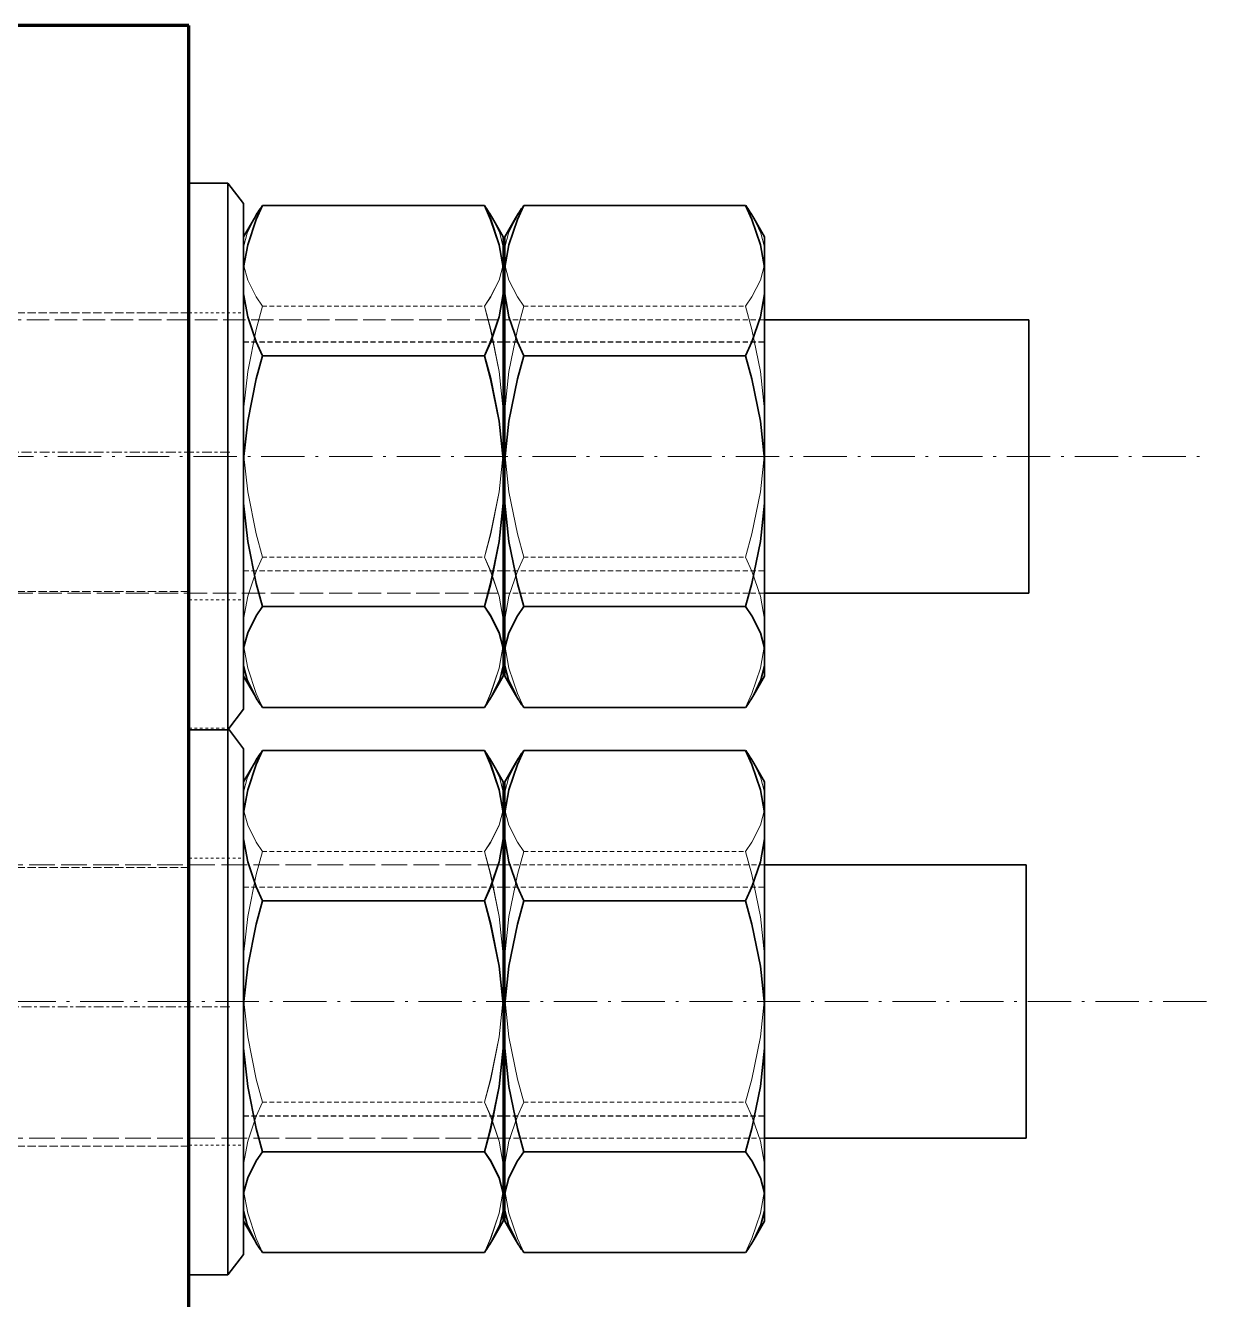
# Model space of a CAD drawing. Header units: millimetres. Extents: x 12184 to 41592, y 8990 to 29785.
# Drawn here: x 22309.97 to 22353.28, y 17401.52 to 17448.13 of the extents above; entities that cross this region are included whole.
import ezdxf

# ---------------------------------------------------------------- set-up
doc = ezdxf.new("R2010")
doc.units = ezdxf.units.MM
doc.linetypes.add('DASHDOT', pattern=[18.5, 12, -3, 0.5, -3])
doc.linetypes.add('DASHED', pattern=[15, 12, -3])

# ---------------------------------------------------------------- blocks, each defined once
blk = doc.blocks.new('A$C55E021B5')
at = {"color": 7, "lineweight": 35, "ltscale": 0.158333}
blk.add_line((1178.701, 1211.53), (1178.701, 1116.53), dxfattribs=at)
at = {"color": 7, "lineweight": 35, "ltscale": 0.025}
blk.add_line((1193.701, 1211.53), (1178.701, 1211.53), dxfattribs=at)
at = {"color": 7, "lineweight": 140, "ltscale": 0.025}
blk.add_line((1178.701, 1211.53), (1193.701, 1211.53), dxfattribs=at)
at = {"color": 7, "lineweight": 140, "ltscale": 0.158333}
blk.add_line((1178.701, 1116.53), (1178.701, 1211.53), dxfattribs=at)
at = {"color": 7, "lineweight": 35, "ltscale": 0.001576}
for p, q in [((1176.701, 1205.012), (1177.277, 1205.762)), ((1176.701, 1186.512), (1177.277, 1185.762)), ((1176.701, 1166.571), (1177.277, 1165.821))]:
    blk.add_line(p, q, dxfattribs=at)
at = {"color": 7, "lineweight": 35, "ltscale": 0.031951}
for p, q in [((1177.277, 1205.762), (1177.277, 1186.591)), ((1178.701, 1205.762), (1178.701, 1186.591))]:
    blk.add_line(p, q, dxfattribs=at)
at = {"color": 7, "linetype": 'DASHED', "lineweight": 13, "ltscale": 0.001383}
for p, q in [((1177.277, 1205.762), (1177.277, 1204.932)), ((1177.277, 1185.821), (1177.277, 1184.991))]:
    blk.add_line(p, q, dxfattribs=at)
at = {"color": 7, "lineweight": 35, "ltscale": 0.002374}
for p, q in [((1178.701, 1205.762), (1177.277, 1205.762)), ((1178.701, 1185.762), (1177.277, 1185.762)), ((1178.701, 1165.821), (1177.277, 1165.821))]:
    blk.add_line(p, q, dxfattribs=at)
at = {"color": 7, "lineweight": 35, "ltscale": 0.013528}
for p, q in [((1166.452, 1204.94), (1158.335, 1204.94)), ((1176.01, 1204.94), (1167.893, 1204.94)), ((1166.452, 1199.446), (1158.335, 1199.446)), ((1176.01, 1199.446), (1167.893, 1199.446)), ((1166.452, 1190.267), (1158.335, 1190.267)), ((1176.01, 1190.267), (1167.893, 1190.267)), ((1166.452, 1186.583), (1158.335, 1186.583)), ((1176.01, 1186.583), (1167.893, 1186.583)), ((1166.452, 1184.999), (1158.335, 1184.999)), ((1176.01, 1184.999), (1167.893, 1184.999)), ((1166.452, 1179.505), (1158.335, 1179.505)), ((1176.01, 1179.505), (1167.893, 1179.505)), ((1166.452, 1170.327), (1158.335, 1170.327)), ((1176.01, 1170.327), (1167.893, 1170.327)), ((1166.452, 1166.642), (1158.335, 1166.642)), ((1176.01, 1166.642), (1167.893, 1166.642))]:
    blk.add_line(p, q, dxfattribs=at)
at = {"color": 7, "lineweight": 35, "ltscale": 0.029554}
for p, q in [((1176.701, 1205.012), (1176.701, 1187.279)), ((1176.701, 1185.071), (1176.701, 1167.338))]:
    blk.add_line(p, q, dxfattribs=at)
at = {"color": 7, "linetype": 'DASHED', "lineweight": 13, "ltscale": 0.031951}
blk.add_line((1177.277, 1204.932), (1177.277, 1185.762), dxfattribs=at)
at = {"color": 7, "lineweight": 35, "ltscale": 0.001316}
for p, q in [((1157.643, 1203.802), (1158.038, 1204.486)), ((1167.143, 1203.802), (1166.749, 1204.486)), ((1167.201, 1203.802), (1167.596, 1204.486)), ((1176.701, 1203.802), (1176.306, 1204.486)), ((1157.643, 1187.722), (1158.038, 1187.038)), ((1167.143, 1187.722), (1166.749, 1187.038)), ((1167.201, 1187.722), (1167.596, 1187.038)), ((1176.701, 1187.722), (1176.306, 1187.038)), ((1157.643, 1183.861), (1158.038, 1184.545)), ((1167.143, 1183.861), (1166.749, 1184.545)), ((1167.201, 1183.861), (1167.596, 1184.545)), ((1176.701, 1183.861), (1176.306, 1184.545)), ((1157.643, 1167.78), (1158.038, 1167.097)), ((1167.143, 1167.78), (1166.749, 1167.097)), ((1167.201, 1167.78), (1167.596, 1167.097)), ((1176.701, 1167.78), (1176.306, 1167.097))]:
    blk.add_line(p, q, dxfattribs=at)
at = {"color": 7, "lineweight": 35, "ltscale": 0.001886}
for p, q in [((1157.643, 1203.802), (1157.643, 1202.671)), ((1167.143, 1203.802), (1167.143, 1202.671)), ((1167.201, 1203.802), (1167.201, 1202.671)), ((1176.701, 1203.802), (1176.701, 1202.671)), ((1157.643, 1183.861), (1157.643, 1182.73)), ((1167.143, 1183.861), (1167.143, 1182.73)), ((1167.201, 1183.861), (1167.201, 1182.73)), ((1176.701, 1183.861), (1176.701, 1182.73))]:
    blk.add_line(p, q, dxfattribs=at)
at = {"color": 7, "lineweight": 35, "ltscale": 0.001592}
for p, q in [((1157.643, 1201.715), (1157.643, 1202.671)), ((1167.143, 1201.715), (1167.143, 1202.671)), ((1167.201, 1201.715), (1167.201, 1202.671)), ((1176.701, 1201.715), (1176.701, 1202.671)), ((1157.643, 1181.774), (1157.643, 1182.73)), ((1167.143, 1181.774), (1167.143, 1182.73)), ((1167.201, 1181.774), (1167.201, 1182.73)), ((1176.701, 1181.774), (1176.701, 1182.73))]:
    blk.add_line(p, q, dxfattribs=at)
at = {"color": 7, "lineweight": 35, "ltscale": 0.010101}
for p, q in [((1157.643, 1201.715), (1157.643, 1195.655)), ((1167.143, 1201.715), (1167.143, 1195.655)), ((1167.201, 1201.715), (1167.201, 1195.655)), ((1176.701, 1201.715), (1176.701, 1195.655)), ((1157.643, 1181.774), (1157.643, 1175.714)), ((1167.143, 1181.774), (1167.143, 1175.714)), ((1167.201, 1181.774), (1167.201, 1175.714)), ((1176.701, 1181.774), (1176.701, 1175.714))]:
    blk.add_line(p, q, dxfattribs=at)
at = {"color": 7, "linetype": 'DASHED', "lineweight": 13, "ltscale": 0.013528}
for p, q in [((1166.452, 1201.256), (1158.335, 1201.256)), ((1176.01, 1201.256), (1167.893, 1201.256)), ((1166.452, 1192.078), (1158.335, 1192.078)), ((1176.01, 1192.078), (1167.893, 1192.078)), ((1166.452, 1181.315), (1158.335, 1181.315)), ((1176.01, 1181.315), (1167.893, 1181.315)), ((1166.452, 1172.137), (1158.335, 1172.137)), ((1176.01, 1172.137), (1167.893, 1172.137))]:
    blk.add_line(p, q, dxfattribs=at)
at = {"color": 7, "lineweight": 35, "ltscale": 0.00501}
for p, q in [((1147.977, 1200.762), (1147.977, 1197.756)), ((1148.079, 1177.815), (1148.079, 1180.821))]:
    blk.add_line(p, q, dxfattribs=at)
at = {"color": 7, "lineweight": 35, "ltscale": 0.01611}
for p, q in [((1157.643, 1200.762), (1147.977, 1200.762)), ((1157.643, 1190.762), (1147.977, 1190.762))]:
    blk.add_line(p, q, dxfattribs=at)
at = {"color": 7, "linetype": 'DASHED', "lineweight": 13, "ltscale": 0.015834}
for p, q in [((1167.144, 1200.762), (1157.643, 1200.762)), ((1167.144, 1190.762), (1157.643, 1190.762)), ((1157.643, 1180.821), (1167.144, 1180.821)), ((1157.643, 1170.821), (1167.144, 1170.821))]:
    blk.add_line(p, q, dxfattribs=at)
at = {"color": 7, "lineweight": 35, "ltscale": 9.53674e-05}
for p, q in [((1167.201, 1200.762), (1167.144, 1200.762)), ((1167.201, 1190.762), (1167.144, 1190.762)), ((1167.144, 1180.821), (1167.201, 1180.821)), ((1167.144, 1170.821), (1167.201, 1170.821))]:
    blk.add_line(p, q, dxfattribs=at)
at = {"color": 7, "linetype": 'DASHED', "lineweight": 13, "ltscale": 0.068356}
blk.add_line((1208.214, 1200.762), (1167.201, 1200.762), dxfattribs=at)
at = {"color": 7, "linetype": 'DASHED', "lineweight": 13, "ltscale": 0.003333}
for p, q in [((1178.701, 1201.012), (1176.701, 1201.012)), ((1178.701, 1190.512), (1176.701, 1190.512)), ((1178.701, 1181.071), (1176.701, 1181.071)), ((1178.701, 1170.571), (1176.701, 1170.571))]:
    blk.add_line(p, q, dxfattribs=at)
at = {"color": 7, "linetype": 'DASHED', "lineweight": 13, "ltscale": 0.025}
for p, q in [((1178.701, 1201.017), (1193.701, 1201.017)), ((1178.701, 1190.817), (1193.701, 1190.817)), ((1178.701, 1180.723), (1193.701, 1180.723)), ((1178.701, 1170.523), (1193.701, 1170.523))]:
    blk.add_line(p, q, dxfattribs=at)
at = {"color": 7, "linetype": 'DASHED', "lineweight": 13, "ltscale": 0.015833}
for p, q in [((1167.143, 1199.95), (1157.643, 1199.95)), ((1176.701, 1199.95), (1167.201, 1199.95)), ((1167.143, 1191.574), (1157.643, 1191.574)), ((1176.701, 1191.574), (1167.201, 1191.574)), ((1167.143, 1180.009), (1157.643, 1180.009)), ((1176.701, 1180.009), (1167.201, 1180.009)), ((1167.143, 1171.633), (1157.643, 1171.633)), ((1176.701, 1171.633), (1167.201, 1171.633))]:
    blk.add_line(p, q, dxfattribs=at)
at = {"color": 7, "lineweight": 35, "ltscale": 0.011657}
for p, q in [((1147.977, 1197.756), (1147.977, 1190.762)), ((1148.079, 1170.821), (1148.079, 1177.815))]:
    blk.add_line(p, q, dxfattribs=at)
at = {"color": 7, "linetype": 'DASHDOT', "lineweight": 13, "ltscale": 0.132204}
blk.add_line((1220.689, 1195.762), (1141.367, 1195.762), dxfattribs=at)
at = {"color": 7, "lineweight": 35, "ltscale": 0.00266}
for p, q in [((1157.643, 1194.059), (1157.643, 1195.655)), ((1167.143, 1194.059), (1167.143, 1195.655)), ((1167.201, 1194.059), (1167.201, 1195.655)), ((1176.701, 1194.059), (1176.701, 1195.655))]:
    blk.add_line(p, q, dxfattribs=at)
at = {"color": 7, "linetype": 'DASHDOT', "lineweight": 13, "ltscale": 0.03}
for p, q in [((1177.201, 1195.917), (1195.201, 1195.917)), ((1177.201, 1175.623), (1195.201, 1175.623))]:
    blk.add_line(p, q, dxfattribs=at)
at = {"color": 7, "lineweight": 35, "ltscale": 0.008855}
for p, q in [((1157.643, 1194.059), (1157.643, 1188.746)), ((1167.143, 1194.059), (1167.143, 1188.746)), ((1167.201, 1194.059), (1167.201, 1188.746)), ((1176.701, 1194.059), (1176.701, 1188.746)), ((1157.643, 1174.118), (1157.643, 1168.805)), ((1167.143, 1174.118), (1167.143, 1168.805)), ((1167.201, 1174.118), (1167.201, 1168.805)), ((1176.701, 1174.118), (1176.701, 1168.805))]:
    blk.add_line(p, q, dxfattribs=at)
at = {"color": 7, "linetype": 'DASHED', "lineweight": 13, "ltscale": 0.070834}
blk.add_line((1209.701, 1190.762), (1167.201, 1190.762), dxfattribs=at)
at = {"color": 7, "lineweight": 35, "ltscale": 0.001068}
for p, q in [((1157.643, 1188.105), (1157.643, 1188.746)), ((1167.143, 1188.105), (1167.143, 1188.746)), ((1167.201, 1188.105), (1167.201, 1188.746)), ((1176.701, 1188.105), (1176.701, 1188.746))]:
    blk.add_line(p, q, dxfattribs=at)
at = {"color": 7, "lineweight": 35, "ltscale": 0.000639343}
for p, q in [((1157.643, 1188.105), (1157.643, 1187.722)), ((1167.143, 1188.105), (1167.143, 1187.722)), ((1167.201, 1188.105), (1167.201, 1187.722)), ((1176.701, 1188.105), (1176.701, 1187.722))]:
    blk.add_line(p, q, dxfattribs=at)
at = {"color": 7, "lineweight": 35, "ltscale": 0.001279}
for p, q in [((1176.701, 1187.279), (1176.701, 1186.512)), ((1176.701, 1167.338), (1176.701, 1166.571))]:
    blk.add_line(p, q, dxfattribs=at)
at = {"color": 7, "lineweight": 35, "ltscale": 0.001383}
for p, q in [((1177.277, 1186.591), (1177.277, 1185.762)), ((1178.701, 1186.591), (1178.701, 1185.762)), ((1177.277, 1166.65), (1177.277, 1165.821)), ((1178.701, 1166.65), (1178.701, 1165.821))]:
    blk.add_line(p, q, dxfattribs=at)
at = {"color": 7, "linetype": 'DASHED', "lineweight": 13, "ltscale": 6.19627e-05}
blk.add_line((1177.254, 1185.791), (1177.277, 1185.821), dxfattribs=at)
at = {"color": 7, "linetype": 'DASHED', "lineweight": 13, "ltscale": 0.002374}
blk.add_line((1178.701, 1185.821), (1177.277, 1185.821), dxfattribs=at)
at = {"color": 7, "linetype": 'DASHED', "lineweight": 13, "ltscale": 9.95636e-05}
blk.add_line((1178.701, 1185.821), (1178.701, 1185.761), dxfattribs=at)
at = {"color": 7, "lineweight": 35, "ltscale": 0.001514}
blk.add_line((1176.701, 1185.071), (1177.254, 1185.791), dxfattribs=at)
at = {"color": 7, "lineweight": 35, "ltscale": 0.031852}
blk.add_line((1177.277, 1185.762), (1177.277, 1166.65), dxfattribs=at)
at = {"color": 7, "lineweight": 35, "ltscale": 0.031851}
blk.add_line((1178.701, 1185.761), (1178.701, 1166.65), dxfattribs=at)
at = {"color": 7, "linetype": 'DASHED', "lineweight": 13, "ltscale": 0.03195}
blk.add_line((1177.277, 1184.991), (1177.277, 1165.821), dxfattribs=at)
at = {"color": 7, "lineweight": 35, "ltscale": 0.01594}
for p, q in [((1148.079, 1180.821), (1157.643, 1180.821)), ((1148.079, 1170.821), (1157.643, 1170.821))]:
    blk.add_line(p, q, dxfattribs=at)
at = {"color": 7, "linetype": 'DASHED', "lineweight": 13, "ltscale": 0.07813}
for p, q in [((1167.201, 1180.821), (1214.079, 1180.821)), ((1167.201, 1170.821), (1214.079, 1170.821))]:
    blk.add_line(p, q, dxfattribs=at)
at = {"color": 7, "linetype": 'DASHDOT', "lineweight": 13, "ltscale": 0.132001}
blk.add_line((1141.479, 1175.821), (1220.68, 1175.821), dxfattribs=at)
at = {"color": 7, "lineweight": 35, "ltscale": 0.002659}
for p, q in [((1157.643, 1174.118), (1157.643, 1175.714)), ((1167.143, 1174.118), (1167.143, 1175.714)), ((1167.201, 1174.118), (1167.201, 1175.714)), ((1176.701, 1174.118), (1176.701, 1175.714))]:
    blk.add_line(p, q, dxfattribs=at)
at = {"color": 7, "lineweight": 35, "ltscale": 0.001067}
for p, q in [((1157.643, 1168.164), (1157.643, 1168.805)), ((1167.143, 1168.164), (1167.143, 1168.805)), ((1167.201, 1168.164), (1167.201, 1168.805)), ((1176.701, 1168.164), (1176.701, 1168.805))]:
    blk.add_line(p, q, dxfattribs=at)
at = {"color": 7, "lineweight": 35, "ltscale": 0.000639725}
for p, q in [((1157.643, 1168.164), (1157.643, 1167.78)), ((1167.143, 1168.164), (1167.143, 1167.78)), ((1167.201, 1168.164), (1167.201, 1167.78)), ((1176.701, 1168.164), (1176.701, 1167.78))]:
    blk.add_line(p, q, dxfattribs=at)
at = {"color": 7, "lineweight": 35}
for points in [[(1157.643, 1202.671), (1157.794, 1203.51), (1158.106, 1204.432), (1158.335, 1204.94)], [(1167.143, 1202.671), (1166.993, 1203.51), (1166.681, 1204.432), (1166.452, 1204.94)], [(1167.201, 1202.671), (1167.352, 1203.51), (1167.664, 1204.432), (1167.893, 1204.94)], [(1176.701, 1202.671), (1176.551, 1203.51), (1176.239, 1204.432), (1176.01, 1204.94)], [(1157.643, 1201.715), (1157.794, 1200.876), (1158.106, 1199.954), (1158.335, 1199.446)], [(1167.143, 1201.715), (1166.993, 1200.876), (1166.681, 1199.954), (1166.452, 1199.446)], [(1167.201, 1201.715), (1167.352, 1200.876), (1167.664, 1199.954), (1167.893, 1199.446)], [(1176.701, 1201.715), (1176.551, 1200.876), (1176.239, 1199.954), (1176.01, 1199.446)], [(1157.643, 1195.655), (1157.794, 1197.057), (1158.106, 1198.597), (1158.335, 1199.446)], [(1167.143, 1195.655), (1166.993, 1197.057), (1166.681, 1198.597), (1166.452, 1199.446)], [(1167.201, 1195.655), (1167.352, 1197.057), (1167.664, 1198.597), (1167.893, 1199.446)], [(1176.701, 1195.655), (1176.551, 1197.057), (1176.239, 1198.597), (1176.01, 1199.446)], [(1157.643, 1194.059), (1157.794, 1192.656), (1158.106, 1191.116), (1158.335, 1190.267)], [(1167.143, 1194.059), (1166.993, 1192.656), (1166.681, 1191.116), (1166.452, 1190.267)], [(1167.201, 1194.059), (1167.352, 1192.656), (1167.664, 1191.116), (1167.893, 1190.267)], [(1176.701, 1194.059), (1176.551, 1192.656), (1176.239, 1191.116), (1176.01, 1190.267)], [(1157.643, 1188.746), (1157.794, 1189.309), (1158.106, 1189.927), (1158.335, 1190.267)], [(1167.143, 1188.746), (1166.993, 1189.309), (1166.681, 1189.927), (1166.452, 1190.267)], [(1167.201, 1188.746), (1167.352, 1189.309), (1167.664, 1189.927), (1167.893, 1190.267)], [(1176.701, 1188.746), (1176.551, 1189.309), (1176.239, 1189.927), (1176.01, 1190.267)], [(1157.643, 1188.105), (1157.775, 1187.593), (1158.038, 1187.038)], [(1167.143, 1188.105), (1167.012, 1187.593), (1166.749, 1187.038)], [(1167.201, 1188.105), (1167.333, 1187.593), (1167.596, 1187.038)], [(1176.701, 1188.105), (1176.57, 1187.593), (1176.306, 1187.038)], [(1157.643, 1182.73), (1157.794, 1183.569), (1158.106, 1184.491), (1158.335, 1184.999)], [(1167.143, 1182.73), (1166.993, 1183.569), (1166.681, 1184.491), (1166.452, 1184.999)], [(1167.201, 1182.73), (1167.352, 1183.569), (1167.664, 1184.491), (1167.893, 1184.999)], [(1176.701, 1182.73), (1176.551, 1183.569), (1176.239, 1184.491), (1176.01, 1184.999)], [(1157.643, 1181.774), (1157.794, 1180.935), (1158.106, 1180.013), (1158.335, 1179.505)], [(1167.143, 1181.774), (1166.993, 1180.935), (1166.681, 1180.013), (1166.452, 1179.505)], [(1167.201, 1181.774), (1167.352, 1180.935), (1167.664, 1180.013), (1167.893, 1179.505)], [(1176.701, 1181.774), (1176.551, 1180.935), (1176.239, 1180.013), (1176.01, 1179.505)], [(1157.643, 1175.714), (1157.794, 1177.116), (1158.106, 1178.656), (1158.335, 1179.505)], [(1167.143, 1175.714), (1166.993, 1177.116), (1166.681, 1178.656), (1166.452, 1179.505)], [(1167.201, 1175.714), (1167.352, 1177.116), (1167.664, 1178.656), (1167.893, 1179.505)], [(1176.701, 1175.714), (1176.551, 1177.116), (1176.239, 1178.656), (1176.01, 1179.505)], [(1157.643, 1174.118), (1157.794, 1172.715), (1158.106, 1171.175), (1158.335, 1170.327)], [(1167.143, 1174.118), (1166.993, 1172.715), (1166.681, 1171.175), (1166.452, 1170.327)], [(1167.201, 1174.118), (1167.352, 1172.715), (1167.664, 1171.175), (1167.893, 1170.327)], [(1176.701, 1174.118), (1176.551, 1172.715), (1176.239, 1171.175), (1176.01, 1170.327)], [(1157.643, 1168.805), (1157.794, 1169.368), (1158.106, 1169.986), (1158.335, 1170.327)], [(1167.143, 1168.805), (1166.993, 1169.368), (1166.681, 1169.986), (1166.452, 1170.327)], [(1167.201, 1168.805), (1167.352, 1169.368), (1167.664, 1169.986), (1167.893, 1170.327)], [(1176.701, 1168.805), (1176.551, 1169.368), (1176.239, 1169.986), (1176.01, 1170.327)], [(1157.643, 1168.164), (1157.775, 1167.652), (1158.038, 1167.097)], [(1167.143, 1168.164), (1167.012, 1167.652), (1166.749, 1167.097)], [(1167.201, 1168.164), (1167.333, 1167.652), (1167.596, 1167.097)], [(1176.701, 1168.164), (1176.57, 1167.652), (1176.306, 1167.097)]]:
    blk.add_lwpolyline(points, dxfattribs=at)
at = {"color": 7, "linetype": 'DASHED', "lineweight": 13}
for points in [[(1157.643, 1203.418), (1157.775, 1203.931), (1158.038, 1204.486)], [(1167.143, 1203.418), (1167.012, 1203.931), (1166.749, 1204.486)], [(1167.201, 1203.418), (1167.333, 1203.931), (1167.596, 1204.486)], [(1176.701, 1203.418), (1176.57, 1203.931), (1176.306, 1204.486)], [(1157.643, 1202.778), (1157.794, 1202.215), (1158.106, 1201.597), (1158.335, 1201.256)], [(1167.143, 1202.778), (1166.993, 1202.215), (1166.681, 1201.597), (1166.452, 1201.256)], [(1167.201, 1202.778), (1167.352, 1202.215), (1167.664, 1201.597), (1167.893, 1201.256)], [(1176.701, 1202.778), (1176.551, 1202.215), (1176.239, 1201.597), (1176.01, 1201.256)], [(1157.643, 1197.465), (1157.794, 1198.867), (1158.106, 1200.407), (1158.335, 1201.256)], [(1167.143, 1197.465), (1166.993, 1198.867), (1166.681, 1200.407), (1166.452, 1201.256)], [(1167.201, 1197.465), (1167.352, 1198.867), (1167.664, 1200.407), (1167.893, 1201.256)], [(1176.701, 1197.465), (1176.551, 1198.867), (1176.239, 1200.407), (1176.01, 1201.256)], [(1157.643, 1195.869), (1157.794, 1194.466), (1158.106, 1192.926), (1158.335, 1192.078)], [(1167.143, 1195.869), (1166.993, 1194.466), (1166.681, 1192.926), (1166.452, 1192.078)], [(1167.201, 1195.869), (1167.352, 1194.466), (1167.664, 1192.926), (1167.893, 1192.078)], [(1176.701, 1195.869), (1176.551, 1194.466), (1176.239, 1192.926), (1176.01, 1192.078)], [(1157.643, 1189.808), (1157.794, 1190.648), (1158.106, 1191.57), (1158.335, 1192.078)], [(1167.143, 1189.808), (1166.993, 1190.648), (1166.681, 1191.57), (1166.452, 1192.078)], [(1167.201, 1189.808), (1167.352, 1190.648), (1167.664, 1191.57), (1167.893, 1192.078)], [(1176.701, 1189.808), (1176.551, 1190.648), (1176.239, 1191.57), (1176.01, 1192.078)], [(1157.643, 1188.853), (1157.794, 1188.013), (1158.106, 1187.091), (1158.335, 1186.583)], [(1167.143, 1188.853), (1166.993, 1188.013), (1166.681, 1187.091), (1166.452, 1186.583)], [(1167.201, 1188.853), (1167.352, 1188.013), (1167.664, 1187.091), (1167.893, 1186.583)], [(1176.701, 1188.853), (1176.551, 1188.013), (1176.239, 1187.091), (1176.01, 1186.583)], [(1157.643, 1183.477), (1157.775, 1183.99), (1158.038, 1184.545)], [(1167.143, 1183.477), (1167.012, 1183.99), (1166.749, 1184.545)], [(1167.201, 1183.477), (1167.333, 1183.99), (1167.596, 1184.545)], [(1176.701, 1183.477), (1176.57, 1183.99), (1176.306, 1184.545)], [(1157.643, 1182.837), (1157.794, 1182.274), (1158.106, 1181.656), (1158.335, 1181.315)], [(1167.143, 1182.837), (1166.993, 1182.274), (1166.681, 1181.656), (1166.452, 1181.315)], [(1167.201, 1182.837), (1167.352, 1182.274), (1167.664, 1181.656), (1167.893, 1181.315)], [(1176.701, 1182.837), (1176.551, 1182.274), (1176.239, 1181.656), (1176.01, 1181.315)], [(1157.643, 1177.524), (1157.794, 1178.926), (1158.106, 1180.466), (1158.335, 1181.315)], [(1167.143, 1177.524), (1166.993, 1178.926), (1166.681, 1180.466), (1166.452, 1181.315)], [(1167.201, 1177.524), (1167.352, 1178.926), (1167.664, 1180.466), (1167.893, 1181.315)], [(1176.701, 1177.524), (1176.551, 1178.926), (1176.239, 1180.466), (1176.01, 1181.315)], [(1157.643, 1175.928), (1157.794, 1174.525), (1158.106, 1172.985), (1158.335, 1172.137)], [(1167.143, 1175.928), (1166.993, 1174.525), (1166.681, 1172.985), (1166.452, 1172.137)], [(1167.201, 1175.928), (1167.352, 1174.525), (1167.664, 1172.985), (1167.893, 1172.137)], [(1176.701, 1175.928), (1176.551, 1174.525), (1176.239, 1172.985), (1176.01, 1172.137)], [(1157.643, 1169.867), (1157.794, 1170.707), (1158.106, 1171.629), (1158.335, 1172.137)], [(1167.143, 1169.867), (1166.993, 1170.707), (1166.681, 1171.629), (1166.452, 1172.137)], [(1167.201, 1169.867), (1167.352, 1170.707), (1167.664, 1171.629), (1167.893, 1172.137)], [(1176.701, 1169.867), (1176.551, 1170.707), (1176.239, 1171.629), (1176.01, 1172.137)], [(1157.643, 1168.912), (1157.794, 1168.073), (1158.106, 1167.151), (1158.335, 1166.642)], [(1167.143, 1168.912), (1166.993, 1168.073), (1166.681, 1167.151), (1166.452, 1166.642)], [(1167.201, 1168.912), (1167.352, 1168.073), (1167.664, 1167.151), (1167.893, 1166.642)], [(1176.701, 1168.912), (1176.551, 1168.073), (1176.239, 1167.151), (1176.01, 1166.642)]]:
    blk.add_lwpolyline(points, dxfattribs=at)
at = {"color": 7, "lineweight": 35}
for centre, start, end in [((1162.605, 1201.826), 143.9045, 149.7877), ((1162.182, 1201.826), 30.2123, 36.0955), ((1172.163, 1201.826), 143.9045, 149.7877), ((1171.739, 1201.826), 30.2123, 36.0955), ((1162.605, 1189.697), 210.2123, 216.0955), ((1162.182, 1189.697), 323.9045, 329.7877), ((1172.163, 1189.697), 210.2123, 216.0955), ((1171.739, 1189.697), 323.9045, 329.7877), ((1162.605, 1181.886), 143.9045, 149.7877), ((1162.182, 1181.886), 30.2123, 36.0955), ((1172.163, 1181.886), 143.9045, 149.7877), ((1171.739, 1181.886), 30.2123, 36.0955), ((1162.605, 1169.756), 210.2123, 216.0955), ((1162.182, 1169.756), 323.9045, 329.7877), ((1172.163, 1169.756), 210.2123, 216.0955), ((1171.739, 1169.756), 323.9045, 329.7877)]:
    blk.add_arc(centre, 5.285, start, end, dxfattribs=at)
blk = doc.blocks.new('1')
at = {"color": 7, "lineweight": 35, "ltscale": 0.025}
blk.add_line((22300.947, 17448.134), (22315.947, 17448.134), dxfattribs=at)
at = {"color": 7, "lineweight": 140, "ltscale": 0.025}
blk.add_line((22315.947, 17448.134), (22300.947, 17448.134), dxfattribs=at)
at = {"color": 7, "lineweight": 35, "ltscale": 0.158333}
blk.add_line((22315.947, 17448.134), (22315.947, 17353.134), dxfattribs=at)
at = {"color": 7, "lineweight": 140, "ltscale": 0.158333}
blk.add_line((22315.947, 17353.134), (22315.947, 17448.134), dxfattribs=at)
at = {"color": 7, "lineweight": 35, "ltscale": 0.031951}
for p, q in [((22315.947, 17442.365), (22315.947, 17423.195)), ((22317.371, 17442.365), (22317.371, 17423.195))]:
    blk.add_line(p, q, dxfattribs=at)
at = {"color": 7, "lineweight": 35, "ltscale": 0.002374}
for p, q in [((22315.947, 17442.365), (22317.371, 17442.365)), ((22315.947, 17422.365), (22317.371, 17422.365)), ((22315.947, 17402.424), (22317.371, 17402.424))]:
    blk.add_line(p, q, dxfattribs=at)
at = {"color": 7, "linetype": 'DASHED', "lineweight": 13, "ltscale": 0.001383}
for p, q in [((22317.371, 17442.365), (22317.371, 17441.536)), ((22317.371, 17422.424), (22317.371, 17421.595))]:
    blk.add_line(p, q, dxfattribs=at)
at = {"color": 7, "lineweight": 35, "ltscale": 0.001576}
for p, q in [((22317.947, 17441.615), (22317.371, 17442.365)), ((22317.947, 17423.115), (22317.371, 17422.365)), ((22317.947, 17403.174), (22317.371, 17402.424))]:
    blk.add_line(p, q, dxfattribs=at)
at = {"color": 7, "linetype": 'DASHED', "lineweight": 13, "ltscale": 0.031951}
blk.add_line((22317.371, 17441.536), (22317.371, 17422.365), dxfattribs=at)
at = {"color": 7, "lineweight": 35, "ltscale": 0.029554}
for p, q in [((22317.947, 17441.615), (22317.947, 17423.883)), ((22317.947, 17421.675), (22317.947, 17403.942))]:
    blk.add_line(p, q, dxfattribs=at)
at = {"color": 7, "lineweight": 35, "ltscale": 0.013528}
for p, q in [((22318.638, 17441.544), (22326.755, 17441.544)), ((22328.195, 17441.544), (22336.312, 17441.544)), ((22318.638, 17436.049), (22326.755, 17436.049)), ((22328.195, 17436.049), (22336.312, 17436.049)), ((22318.638, 17426.871), (22326.755, 17426.871)), ((22328.195, 17426.871), (22336.312, 17426.871)), ((22318.638, 17423.187), (22326.755, 17423.187)), ((22328.195, 17423.187), (22336.312, 17423.187)), ((22318.638, 17421.603), (22326.755, 17421.603)), ((22328.195, 17421.603), (22336.312, 17421.603)), ((22318.638, 17416.109), (22326.755, 17416.109)), ((22328.195, 17416.109), (22336.312, 17416.109)), ((22318.638, 17406.93), (22326.755, 17406.93)), ((22328.195, 17406.93), (22336.312, 17406.93)), ((22318.638, 17403.246), (22326.755, 17403.246)), ((22328.195, 17403.246), (22336.312, 17403.246))]:
    blk.add_line(p, q, dxfattribs=at)
at = {"color": 7, "lineweight": 35, "ltscale": 0.001316}
for p, q in [((22317.947, 17440.406), (22318.341, 17441.089)), ((22327.446, 17440.406), (22327.051, 17441.089)), ((22327.504, 17440.406), (22327.899, 17441.089)), ((22337.004, 17440.406), (22336.609, 17441.089)), ((22317.947, 17424.325), (22318.341, 17423.641)), ((22327.446, 17424.325), (22327.051, 17423.641)), ((22327.504, 17424.325), (22327.899, 17423.641)), ((22337.004, 17424.325), (22336.609, 17423.641)), ((22317.947, 17420.465), (22318.341, 17421.149)), ((22327.446, 17420.465), (22327.051, 17421.149)), ((22327.504, 17420.465), (22327.899, 17421.149)), ((22337.004, 17420.465), (22336.609, 17421.149)), ((22317.947, 17404.384), (22318.341, 17403.7)), ((22327.446, 17404.384), (22327.051, 17403.7)), ((22327.504, 17404.384), (22327.899, 17403.7)), ((22337.004, 17404.384), (22336.609, 17403.7))]:
    blk.add_line(p, q, dxfattribs=at)
at = {"color": 7, "lineweight": 35, "ltscale": 0.001886}
for p, q in [((22317.947, 17440.406), (22317.947, 17439.274)), ((22327.446, 17440.406), (22327.446, 17439.274)), ((22327.504, 17440.406), (22327.504, 17439.274)), ((22337.004, 17440.406), (22337.004, 17439.274)), ((22317.947, 17420.465), (22317.947, 17419.333)), ((22327.446, 17420.465), (22327.446, 17419.333)), ((22327.504, 17420.465), (22327.504, 17419.333)), ((22337.004, 17420.465), (22337.004, 17419.333))]:
    blk.add_line(p, q, dxfattribs=at)
at = {"color": 7, "lineweight": 35, "ltscale": 0.001592}
for p, q in [((22317.947, 17438.319), (22317.947, 17439.274)), ((22327.446, 17438.319), (22327.446, 17439.274)), ((22327.504, 17438.319), (22327.504, 17439.274)), ((22337.004, 17438.319), (22337.004, 17439.274)), ((22317.947, 17418.378), (22317.947, 17419.333)), ((22327.446, 17418.378), (22327.446, 17419.333)), ((22327.504, 17418.378), (22327.504, 17419.333)), ((22337.004, 17418.378), (22337.004, 17419.333))]:
    blk.add_line(p, q, dxfattribs=at)
at = {"color": 7, "lineweight": 35, "ltscale": 0.010101}
for p, q in [((22317.947, 17438.319), (22317.947, 17432.258)), ((22327.446, 17438.319), (22327.446, 17432.258)), ((22327.504, 17438.319), (22327.504, 17432.258)), ((22337.004, 17438.319), (22337.004, 17432.258)), ((22317.947, 17418.378), (22317.947, 17412.317)), ((22327.446, 17418.378), (22327.446, 17412.317)), ((22327.504, 17418.378), (22327.504, 17412.317)), ((22337.004, 17418.378), (22337.004, 17412.317))]:
    blk.add_line(p, q, dxfattribs=at)
at = {"color": 7, "linetype": 'DASHED', "lineweight": 13, "ltscale": 0.013528}
for p, q in [((22318.638, 17437.859), (22326.755, 17437.859)), ((22328.195, 17437.859), (22336.312, 17437.859)), ((22318.638, 17428.681), (22326.755, 17428.681)), ((22328.195, 17428.681), (22336.312, 17428.681)), ((22318.638, 17417.919), (22326.755, 17417.919)), ((22328.195, 17417.919), (22336.312, 17417.919)), ((22318.638, 17408.74), (22326.755, 17408.74)), ((22328.195, 17408.74), (22336.312, 17408.74))]:
    blk.add_line(p, q, dxfattribs=at)
at = {"color": 7, "linetype": 'DASHED', "lineweight": 13, "ltscale": 0.068356}
blk.add_line((22286.433, 17437.365), (22327.446, 17437.365), dxfattribs=at)
at = {"color": 7, "linetype": 'DASHED', "lineweight": 13, "ltscale": 0.025}
for p, q in [((22315.947, 17437.621), (22300.947, 17437.621)), ((22315.947, 17427.421), (22300.947, 17427.421)), ((22315.947, 17417.327), (22300.947, 17417.327)), ((22315.947, 17407.127), (22300.947, 17407.127))]:
    blk.add_line(p, q, dxfattribs=at)
at = {"color": 7, "linetype": 'DASHED', "lineweight": 13, "ltscale": 0.003333}
for p, q in [((22315.947, 17437.615), (22317.947, 17437.615)), ((22315.947, 17427.115), (22317.947, 17427.115)), ((22315.947, 17417.674), (22317.947, 17417.674)), ((22315.947, 17407.174), (22317.947, 17407.174))]:
    blk.add_line(p, q, dxfattribs=at)
at = {"color": 7, "lineweight": 35, "ltscale": 9.53674e-05}
for p, q in [((22327.446, 17437.365), (22327.504, 17437.365)), ((22327.446, 17427.365), (22327.504, 17427.365)), ((22327.504, 17417.424), (22327.446, 17417.424)), ((22327.504, 17407.424), (22327.446, 17407.424))]:
    blk.add_line(p, q, dxfattribs=at)
at = {"color": 7, "linetype": 'DASHED', "lineweight": 13, "ltscale": 0.015834}
for p, q in [((22327.504, 17437.365), (22337.004, 17437.365)), ((22327.504, 17427.365), (22337.004, 17427.365)), ((22337.004, 17417.424), (22327.504, 17417.424)), ((22337.004, 17407.424), (22327.504, 17407.424))]:
    blk.add_line(p, q, dxfattribs=at)
at = {"color": 7, "lineweight": 35, "ltscale": 0.01611}
for p, q in [((22337.004, 17437.365), (22346.67, 17437.365)), ((22337.004, 17427.365), (22346.67, 17427.365))]:
    blk.add_line(p, q, dxfattribs=at)
at = {"color": 7, "lineweight": 35, "ltscale": 0.00501}
for p, q in [((22346.67, 17437.365), (22346.67, 17434.359)), ((22346.568, 17414.419), (22346.568, 17417.424))]:
    blk.add_line(p, q, dxfattribs=at)
at = {"color": 7, "linetype": 'DASHED', "lineweight": 13, "ltscale": 0.015833}
for p, q in [((22317.947, 17436.553), (22327.446, 17436.553)), ((22327.504, 17436.553), (22337.004, 17436.553)), ((22317.947, 17428.177), (22327.446, 17428.177)), ((22327.504, 17428.177), (22337.004, 17428.177)), ((22317.947, 17416.612), (22327.446, 17416.612)), ((22327.504, 17416.612), (22337.004, 17416.612)), ((22317.947, 17408.236), (22327.446, 17408.236)), ((22327.504, 17408.236), (22337.004, 17408.236))]:
    blk.add_line(p, q, dxfattribs=at)
at = {"color": 7, "lineweight": 35, "ltscale": 0.011657}
for p, q in [((22346.67, 17434.359), (22346.67, 17427.365)), ((22346.568, 17407.424), (22346.568, 17414.419))]:
    blk.add_line(p, q, dxfattribs=at)
at = {"color": 7, "linetype": 'DASHDOT', "lineweight": 13, "ltscale": 0.132204}
blk.add_line((22273.958, 17432.365), (22353.28, 17432.365), dxfattribs=at)
at = {"color": 7, "linetype": 'DASHDOT', "lineweight": 13, "ltscale": 0.03}
for p, q in [((22317.446, 17432.521), (22299.446, 17432.521)), ((22317.446, 17412.227), (22299.446, 17412.227))]:
    blk.add_line(p, q, dxfattribs=at)
at = {"color": 7, "lineweight": 35, "ltscale": 0.00266}
for p, q in [((22317.947, 17430.663), (22317.947, 17432.258)), ((22327.446, 17430.663), (22327.446, 17432.258)), ((22327.504, 17430.663), (22327.504, 17432.258)), ((22337.004, 17430.663), (22337.004, 17432.258))]:
    blk.add_line(p, q, dxfattribs=at)
at = {"color": 7, "lineweight": 35, "ltscale": 0.008855}
for p, q in [((22317.947, 17430.663), (22317.947, 17425.349)), ((22327.446, 17430.663), (22327.446, 17425.349)), ((22327.504, 17430.663), (22327.504, 17425.349)), ((22337.004, 17430.663), (22337.004, 17425.349)), ((22317.947, 17410.722), (22317.947, 17405.408)), ((22327.446, 17410.722), (22327.446, 17405.408)), ((22327.504, 17410.722), (22327.504, 17405.408)), ((22337.004, 17410.722), (22337.004, 17405.408))]:
    blk.add_line(p, q, dxfattribs=at)
at = {"color": 7, "linetype": 'DASHED', "lineweight": 13, "ltscale": 0.070834}
blk.add_line((22284.946, 17427.365), (22327.446, 17427.365), dxfattribs=at)
at = {"color": 7, "lineweight": 35, "ltscale": 0.001068}
for p, q in [((22317.947, 17424.709), (22317.947, 17425.349)), ((22327.446, 17424.709), (22327.446, 17425.349)), ((22327.504, 17424.709), (22327.504, 17425.349)), ((22337.004, 17424.709), (22337.004, 17425.349))]:
    blk.add_line(p, q, dxfattribs=at)
at = {"color": 7, "lineweight": 35, "ltscale": 0.000639343}
for p, q in [((22317.947, 17424.709), (22317.947, 17424.325)), ((22327.446, 17424.709), (22327.446, 17424.325)), ((22327.504, 17424.709), (22327.504, 17424.325)), ((22337.004, 17424.709), (22337.004, 17424.325))]:
    blk.add_line(p, q, dxfattribs=at)
at = {"color": 7, "lineweight": 35, "ltscale": 0.001279}
for p, q in [((22317.947, 17423.883), (22317.947, 17423.115)), ((22317.947, 17403.942), (22317.947, 17403.174))]:
    blk.add_line(p, q, dxfattribs=at)
at = {"color": 7, "lineweight": 35, "ltscale": 0.001383}
for p, q in [((22315.947, 17423.195), (22315.947, 17422.365)), ((22317.371, 17423.195), (22317.371, 17422.365)), ((22315.947, 17403.254), (22315.947, 17402.424)), ((22317.371, 17403.254), (22317.371, 17402.424))]:
    blk.add_line(p, q, dxfattribs=at)
at = {"color": 7, "linetype": 'DASHED', "lineweight": 13, "ltscale": 9.95636e-05}
blk.add_line((22315.947, 17422.424), (22315.947, 17422.365), dxfattribs=at)
at = {"color": 7, "linetype": 'DASHED', "lineweight": 13, "ltscale": 0.002374}
blk.add_line((22315.947, 17422.424), (22317.371, 17422.424), dxfattribs=at)
at = {"color": 7, "linetype": 'DASHED', "lineweight": 13, "ltscale": 6.19627e-05}
blk.add_line((22317.394, 17422.395), (22317.371, 17422.424), dxfattribs=at)
at = {"color": 7, "lineweight": 35, "ltscale": 0.031851}
blk.add_line((22315.947, 17422.365), (22315.947, 17403.254), dxfattribs=at)
at = {"color": 7, "lineweight": 35, "ltscale": 0.031852}
blk.add_line((22317.371, 17422.365), (22317.371, 17403.254), dxfattribs=at)
at = {"color": 7, "lineweight": 35, "ltscale": 0.001514}
blk.add_line((22317.947, 17421.675), (22317.394, 17422.395), dxfattribs=at)
at = {"color": 7, "linetype": 'DASHED', "lineweight": 13, "ltscale": 0.03195}
blk.add_line((22317.371, 17421.595), (22317.371, 17402.424), dxfattribs=at)
at = {"color": 7, "linetype": 'DASHED', "lineweight": 13, "ltscale": 0.07813}
for p, q in [((22327.446, 17417.424), (22280.568, 17417.424)), ((22327.446, 17407.424), (22280.568, 17407.424))]:
    blk.add_line(p, q, dxfattribs=at)
at = {"color": 7, "lineweight": 35, "ltscale": 0.01594}
for p, q in [((22346.568, 17417.424), (22337.004, 17417.424)), ((22346.568, 17407.424), (22337.004, 17407.424))]:
    blk.add_line(p, q, dxfattribs=at)
at = {"color": 7, "linetype": 'DASHDOT', "lineweight": 13, "ltscale": 0.132001}
blk.add_line((22353.168, 17412.425), (22273.968, 17412.425), dxfattribs=at)
at = {"color": 7, "lineweight": 35, "ltscale": 0.002659}
for p, q in [((22317.947, 17410.722), (22317.947, 17412.317)), ((22327.446, 17410.722), (22327.446, 17412.317)), ((22327.504, 17410.722), (22327.504, 17412.317)), ((22337.004, 17410.722), (22337.004, 17412.317))]:
    blk.add_line(p, q, dxfattribs=at)
at = {"color": 7, "lineweight": 35, "ltscale": 0.001067}
for p, q in [((22317.947, 17404.768), (22317.947, 17405.408)), ((22327.446, 17404.768), (22327.446, 17405.408)), ((22327.504, 17404.768), (22327.504, 17405.408)), ((22337.004, 17404.768), (22337.004, 17405.408))]:
    blk.add_line(p, q, dxfattribs=at)
at = {"color": 7, "lineweight": 35, "ltscale": 0.000639725}
for p, q in [((22317.947, 17404.768), (22317.947, 17404.384)), ((22327.446, 17404.768), (22327.446, 17404.384)), ((22327.504, 17404.768), (22327.504, 17404.384)), ((22337.004, 17404.768), (22337.004, 17404.384))]:
    blk.add_line(p, q, dxfattribs=at)
at = {"color": 7, "lineweight": 35}
for points in [[(22317.947, 17439.274), (22318.097, 17440.114), (22318.409, 17441.036), (22318.638, 17441.544)], [(22327.446, 17439.274), (22327.296, 17440.114), (22326.984, 17441.036), (22326.755, 17441.544)], [(22327.504, 17439.274), (22327.654, 17440.114), (22327.967, 17441.036), (22328.195, 17441.544)], [(22337.004, 17439.274), (22336.854, 17440.114), (22336.541, 17441.036), (22336.312, 17441.544)], [(22317.947, 17438.319), (22318.097, 17437.48), (22318.409, 17436.558), (22318.638, 17436.049)], [(22327.446, 17438.319), (22327.296, 17437.48), (22326.984, 17436.558), (22326.755, 17436.049)], [(22327.504, 17438.319), (22327.654, 17437.48), (22327.967, 17436.558), (22328.195, 17436.049)], [(22337.004, 17438.319), (22336.854, 17437.48), (22336.541, 17436.558), (22336.312, 17436.049)], [(22317.947, 17432.258), (22318.097, 17433.661), (22318.409, 17435.201), (22318.638, 17436.049)], [(22327.446, 17432.258), (22327.296, 17433.661), (22326.984, 17435.201), (22326.755, 17436.049)], [(22327.504, 17432.258), (22327.654, 17433.661), (22327.967, 17435.201), (22328.195, 17436.049)], [(22337.004, 17432.258), (22336.854, 17433.661), (22336.541, 17435.201), (22336.312, 17436.049)], [(22317.947, 17430.663), (22318.097, 17429.26), (22318.409, 17427.72), (22318.638, 17426.871)], [(22327.446, 17430.663), (22327.296, 17429.26), (22326.984, 17427.72), (22326.755, 17426.871)], [(22327.504, 17430.663), (22327.654, 17429.26), (22327.967, 17427.72), (22328.195, 17426.871)], [(22337.004, 17430.663), (22336.854, 17429.26), (22336.541, 17427.72), (22336.312, 17426.871)], [(22317.947, 17425.349), (22318.097, 17425.912), (22318.409, 17426.53), (22318.638, 17426.871)], [(22327.446, 17425.349), (22327.296, 17425.912), (22326.984, 17426.53), (22326.755, 17426.871)], [(22327.504, 17425.349), (22327.654, 17425.912), (22327.967, 17426.53), (22328.195, 17426.871)], [(22337.004, 17425.349), (22336.854, 17425.912), (22336.541, 17426.53), (22336.312, 17426.871)], [(22317.947, 17424.709), (22318.078, 17424.197), (22318.341, 17423.641)], [(22327.446, 17424.709), (22327.315, 17424.197), (22327.051, 17423.641)], [(22327.504, 17424.709), (22327.636, 17424.197), (22327.899, 17423.641)], [(22337.004, 17424.709), (22336.872, 17424.197), (22336.609, 17423.641)], [(22317.947, 17419.333), (22318.097, 17420.173), (22318.409, 17421.095), (22318.638, 17421.603)], [(22327.446, 17419.333), (22327.296, 17420.173), (22326.984, 17421.095), (22326.755, 17421.603)], [(22327.504, 17419.333), (22327.654, 17420.173), (22327.967, 17421.095), (22328.195, 17421.603)], [(22337.004, 17419.333), (22336.854, 17420.173), (22336.541, 17421.095), (22336.312, 17421.603)], [(22317.947, 17418.378), (22318.097, 17417.538), (22318.409, 17416.616), (22318.638, 17416.109)], [(22327.446, 17418.378), (22327.296, 17417.538), (22326.984, 17416.616), (22326.755, 17416.109)], [(22327.504, 17418.378), (22327.654, 17417.538), (22327.967, 17416.616), (22328.195, 17416.109)], [(22337.004, 17418.378), (22336.854, 17417.538), (22336.541, 17416.616), (22336.312, 17416.109)], [(22317.947, 17412.317), (22318.097, 17413.72), (22318.409, 17415.26), (22318.638, 17416.109)], [(22327.446, 17412.317), (22327.296, 17413.72), (22326.984, 17415.26), (22326.755, 17416.109)], [(22327.504, 17412.317), (22327.654, 17413.72), (22327.967, 17415.26), (22328.195, 17416.109)], [(22337.004, 17412.317), (22336.854, 17413.72), (22336.541, 17415.26), (22336.312, 17416.109)], [(22317.947, 17410.722), (22318.097, 17409.319), (22318.409, 17407.779), (22318.638, 17406.93)], [(22327.446, 17410.722), (22327.296, 17409.319), (22326.984, 17407.779), (22326.755, 17406.93)], [(22327.504, 17410.722), (22327.654, 17409.319), (22327.967, 17407.779), (22328.195, 17406.93)], [(22337.004, 17410.722), (22336.854, 17409.319), (22336.541, 17407.779), (22336.312, 17406.93)], [(22317.947, 17405.408), (22318.097, 17405.971), (22318.409, 17406.59), (22318.638, 17406.93)], [(22327.446, 17405.408), (22327.296, 17405.971), (22326.984, 17406.59), (22326.755, 17406.93)], [(22327.504, 17405.408), (22327.654, 17405.971), (22327.967, 17406.59), (22328.195, 17406.93)], [(22337.004, 17405.408), (22336.854, 17405.971), (22336.541, 17406.59), (22336.312, 17406.93)], [(22317.947, 17404.768), (22318.078, 17404.255), (22318.341, 17403.7)], [(22327.446, 17404.768), (22327.315, 17404.255), (22327.051, 17403.7)], [(22327.504, 17404.768), (22327.636, 17404.255), (22327.899, 17403.7)], [(22337.004, 17404.768), (22336.872, 17404.255), (22336.609, 17403.7)]]:
    blk.add_lwpolyline(points, dxfattribs=at)
at = {"color": 7, "linetype": 'DASHED', "lineweight": 13}
for points in [[(22317.947, 17440.022), (22318.078, 17440.534), (22318.341, 17441.089)], [(22327.446, 17440.022), (22327.315, 17440.534), (22327.051, 17441.089)], [(22327.504, 17440.022), (22327.636, 17440.534), (22327.899, 17441.089)], [(22337.004, 17440.022), (22336.872, 17440.534), (22336.609, 17441.089)], [(22317.947, 17439.381), (22318.097, 17438.818), (22318.409, 17438.2), (22318.638, 17437.859)], [(22327.446, 17439.381), (22327.296, 17438.818), (22326.984, 17438.2), (22326.755, 17437.859)], [(22327.504, 17439.381), (22327.654, 17438.818), (22327.967, 17438.2), (22328.195, 17437.859)], [(22337.004, 17439.381), (22336.854, 17438.818), (22336.541, 17438.2), (22336.312, 17437.859)], [(22317.947, 17434.068), (22318.097, 17435.471), (22318.409, 17437.011), (22318.638, 17437.859)], [(22327.446, 17434.068), (22327.296, 17435.471), (22326.984, 17437.011), (22326.755, 17437.859)], [(22327.504, 17434.068), (22327.654, 17435.471), (22327.967, 17437.011), (22328.195, 17437.859)], [(22337.004, 17434.068), (22336.854, 17435.471), (22336.541, 17437.011), (22336.312, 17437.859)], [(22317.947, 17432.472), (22318.097, 17431.07), (22318.409, 17429.53), (22318.638, 17428.681)], [(22327.446, 17432.472), (22327.296, 17431.07), (22326.984, 17429.53), (22326.755, 17428.681)], [(22327.504, 17432.472), (22327.654, 17431.07), (22327.967, 17429.53), (22328.195, 17428.681)], [(22337.004, 17432.472), (22336.854, 17431.07), (22336.541, 17429.53), (22336.312, 17428.681)], [(22317.947, 17426.412), (22318.097, 17427.251), (22318.409, 17428.173), (22318.638, 17428.681)], [(22327.446, 17426.412), (22327.296, 17427.251), (22326.984, 17428.173), (22326.755, 17428.681)], [(22327.504, 17426.412), (22327.654, 17427.251), (22327.967, 17428.173), (22328.195, 17428.681)], [(22337.004, 17426.412), (22336.854, 17427.251), (22336.541, 17428.173), (22336.312, 17428.681)], [(22317.947, 17425.457), (22318.097, 17424.617), (22318.409, 17423.695), (22318.638, 17423.187)], [(22327.446, 17425.457), (22327.296, 17424.617), (22326.984, 17423.695), (22326.755, 17423.187)], [(22327.504, 17425.457), (22327.654, 17424.617), (22327.967, 17423.695), (22328.195, 17423.187)], [(22337.004, 17425.457), (22336.854, 17424.617), (22336.541, 17423.695), (22336.312, 17423.187)], [(22317.947, 17420.081), (22318.078, 17420.593), (22318.341, 17421.149)], [(22327.446, 17420.081), (22327.315, 17420.593), (22327.051, 17421.149)], [(22327.504, 17420.081), (22327.636, 17420.593), (22327.899, 17421.149)], [(22337.004, 17420.081), (22336.872, 17420.593), (22336.609, 17421.149)], [(22317.947, 17419.44), (22318.097, 17418.877), (22318.409, 17418.259), (22318.638, 17417.919)], [(22327.446, 17419.44), (22327.296, 17418.877), (22326.984, 17418.259), (22326.755, 17417.919)], [(22327.504, 17419.44), (22327.654, 17418.877), (22327.967, 17418.259), (22328.195, 17417.919)], [(22337.004, 17419.44), (22336.854, 17418.877), (22336.541, 17418.259), (22336.312, 17417.919)], [(22317.947, 17414.127), (22318.097, 17415.53), (22318.409, 17417.07), (22318.638, 17417.919)], [(22327.446, 17414.127), (22327.296, 17415.53), (22326.984, 17417.07), (22326.755, 17417.919)], [(22327.504, 17414.127), (22327.654, 17415.53), (22327.967, 17417.07), (22328.195, 17417.919)], [(22337.004, 17414.127), (22336.854, 17415.53), (22336.541, 17417.07), (22336.312, 17417.919)], [(22317.947, 17412.532), (22318.097, 17411.129), (22318.409, 17409.589), (22318.638, 17408.74)], [(22327.446, 17412.532), (22327.296, 17411.129), (22326.984, 17409.589), (22326.755, 17408.74)], [(22327.504, 17412.532), (22327.654, 17411.129), (22327.967, 17409.589), (22328.195, 17408.74)], [(22337.004, 17412.532), (22336.854, 17411.129), (22336.541, 17409.589), (22336.312, 17408.74)], [(22317.947, 17406.471), (22318.097, 17407.31), (22318.409, 17408.232), (22318.638, 17408.74)], [(22327.446, 17406.471), (22327.296, 17407.31), (22326.984, 17408.232), (22326.755, 17408.74)], [(22327.504, 17406.471), (22327.654, 17407.31), (22327.967, 17408.232), (22328.195, 17408.74)], [(22337.004, 17406.471), (22336.854, 17407.31), (22336.541, 17408.232), (22336.312, 17408.74)], [(22317.947, 17405.515), (22318.097, 17404.676), (22318.409, 17403.754), (22318.638, 17403.246)], [(22327.446, 17405.515), (22327.296, 17404.676), (22326.984, 17403.754), (22326.755, 17403.246)], [(22327.504, 17405.515), (22327.654, 17404.676), (22327.967, 17403.754), (22328.195, 17403.246)], [(22337.004, 17405.515), (22336.854, 17404.676), (22336.541, 17403.754), (22336.312, 17403.246)]]:
    blk.add_lwpolyline(points, dxfattribs=at)
at = {"color": 7, "lineweight": 35}
for centre, start, end in [((22322.908, 17438.43), 143.9045, 149.7877), ((22322.485, 17438.43), 30.2123, 36.0955), ((22332.466, 17438.43), 143.9045, 149.7877), ((22332.042, 17438.43), 30.2123, 36.0955), ((22322.908, 17426.3), 210.2123, 216.0955), ((22322.485, 17426.3), 323.9045, 329.7877), ((22332.466, 17426.3), 210.2123, 216.0955), ((22332.042, 17426.3), 323.9045, 329.7877), ((22322.908, 17418.489), 143.9045, 149.7877), ((22322.485, 17418.489), 30.2123, 36.0955), ((22332.466, 17418.489), 143.9045, 149.7877), ((22332.042, 17418.489), 30.2123, 36.0955), ((22322.908, 17406.36), 210.2123, 216.0955), ((22322.485, 17406.36), 323.9045, 329.7877), ((22332.466, 17406.36), 210.2123, 216.0955), ((22332.042, 17406.36), 323.9045, 329.7877)]:
    blk.add_arc(centre, 5.285, start, end, dxfattribs=at)
at = {"xscale": -1}
blk.add_blockref('A$C55E021B5', (23494.647, 16236.604), dxfattribs=at)

msp = doc.modelspace()

# ---------------------------------------------------------------- block references
msp.add_blockref('1', (0, 0))

doc.saveas('drawing.dxf')
